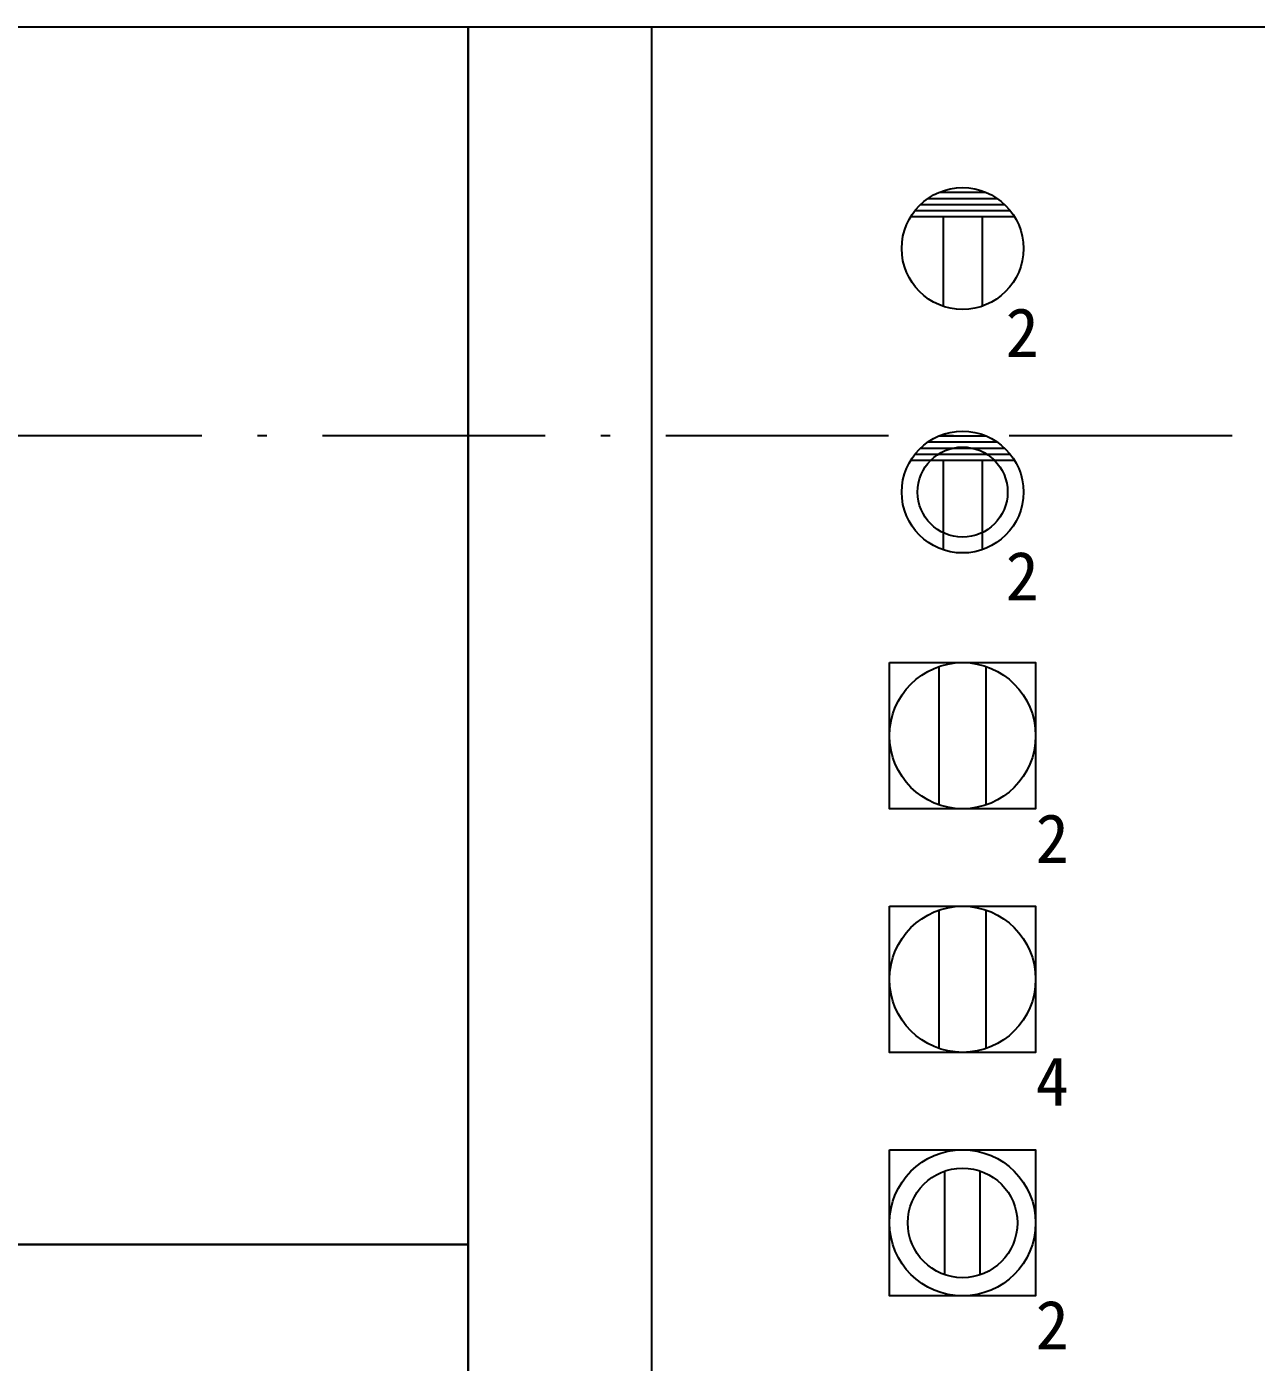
# Model space of a CAD drawing. Extents: x -120222 to -41942, y -19134 to 30932.
# Drawn here: x -64153 to -61629, y 21833 to 24574 of the extents above; entities that cross this region are included whole.
import ezdxf
from ezdxf.enums import TextEntityAlignment as Align

# ---------------------------------------------------------------- set-up
doc = ezdxf.new("R2010")
doc.units = 0
doc.header["$LTSCALE"] = 150
doc.header["$MEASUREMENT"] = 0
doc.header["$PDMODE"] = 1
doc.header["$PDSIZE"] = -2
doc.linetypes.add('ISO-10______', pattern=[4.699, 3.048, -0.762, 0.127, -0.762])
doc.layers.get('0').update_dxf_attribs({"linetype": 'CONTINUOUS'})
doc.layers.add('__', color=7, linetype='CONTINUOUS')
doc.layers.add('____B', color=7, linetype='CONTINUOUS')
doc.styles.add('_______', font='ＭＳ ゴシック')

# ---------------------------------------------------------------- blocks, each defined once
blk = doc.blocks.new('____-537')
at = {"color": 6, "linetype": 'Continuous'}
for p, q in [((-68714.7, 19685.8), (-68619.4, 19685.8)), ((-68753.2, 19660.8), (-68580.9, 19660.8)), ((-68737.8, 19673.3), (-68596.3, 19673.3)), ((-68773.5, 19635.8), (-68560.6, 19635.8)), ((-68764.7, 19648.3), (-68569.4, 19648.3)), ((-68707.2, 19635.8), (-68707.2, 19451.9)), ((-68626.9, 19635.8), (-68626.9, 19451.9))]:
    blk.add_line(p, q, dxfattribs=at)
blk.add_circle((-68667, 19570.3), 125, dxfattribs=at)
at = {"color": 6, "style": '_______'}
blk.add_text('2', height=100.3, dxfattribs=at).set_placement((-68578.7, 19448.2), align=Align.TOP_LEFT)
blk = doc.blocks.new('____-538')
at = {"color": 6, "linetype": 'Continuous'}
for p, q in [((-68715.2, 18428.2), (-68715.2, 18712.3)), ((-68618.9, 18428.2), (-68618.9, 18712.3))]:
    blk.add_line(p, q, dxfattribs=at)
blk.add_circle((-68667, 18570.3), 150, dxfattribs=at)
blk = doc.blocks.new('____-539')
at = {"color": 6, "linetype": 'Continuous', "flags": 128}
blk.add_lwpolyline([(-68817, 18720.3), (-68517, 18720.3), (-68517, 18420.3), (-68817, 18420.3)], close=True, dxfattribs=at)
at = {"color": 6}
blk.add_blockref('____-538', (0, 0), dxfattribs=at)
at = {"color": 6, "style": '_______'}
blk.add_text('2', height=100.3, dxfattribs=at).set_placement((-68517, 18279.2), align=Align.BOTTOM_LEFT)
blk = doc.blocks.new('____-540')
at = {"color": 6, "linetype": 'Continuous'}
for p, q in [((-68703.2, 17463.8), (-68703.2, 17676.8)), ((-68630.9, 17463.8), (-68630.9, 17676.8))]:
    blk.add_line(p, q, dxfattribs=at)
for radius in [150, 112.5]:
    blk.add_circle((-68667, 17570.3), radius, dxfattribs=at)
blk = doc.blocks.new('____-541')
at = {"color": 6, "linetype": 'Continuous', "flags": 128}
blk.add_lwpolyline([(-68817, 17720.3), (-68517, 17720.3), (-68517, 17420.3), (-68817, 17420.3)], close=True, dxfattribs=at)
at = {"color": 6}
blk.add_blockref('____-540', (0, 0), dxfattribs=at)
at = {"color": 6, "style": '_______'}
blk.add_text('2', height=100.3, dxfattribs=at).set_placement((-68517, 17280.6), align=Align.BOTTOM_LEFT)
blk = doc.blocks.new('____-542')
at = {"color": 6, "linetype": 'Continuous'}
for p, q in [((-68715.2, 17928.2), (-68715.2, 18212.3)), ((-68618.9, 17928.2), (-68618.9, 18212.3))]:
    blk.add_line(p, q, dxfattribs=at)
blk.add_circle((-68667, 18070.3), 150, dxfattribs=at)
blk = doc.blocks.new('____-543')
at = {"color": 6, "linetype": 'Continuous', "flags": 128}
blk.add_lwpolyline([(-68817, 18220.3), (-68517, 18220.3), (-68517, 17920.3), (-68817, 17920.3)], close=True, dxfattribs=at)
at = {"color": 6}
blk.add_blockref('____-542', (0, 0), dxfattribs=at)
at = {"color": 6, "style": '_______'}
blk.add_text('4', height=100.3, dxfattribs=at).set_placement((-68517, 17780.6), align=Align.BOTTOM_LEFT)
blk = doc.blocks.new('____-550')
at = {"color": 6, "linetype": 'Continuous'}
for p, q in [((-68737.8, 19173.3), (-68596.3, 19173.3)), ((-68714.7, 19185.8), (-68619.4, 19185.8)), ((-68773.5, 19135.8), (-68560.6, 19135.8)), ((-68764.7, 19148.3), (-68569.4, 19148.3)), ((-68753.2, 19160.8), (-68580.9, 19160.8)), ((-68707.2, 19135.8), (-68707.2, 18951.9)), ((-68626.9, 19135.8), (-68626.9, 18951.9))]:
    blk.add_line(p, q, dxfattribs=at)
for radius in [125, 92.4]:
    blk.add_circle((-68667, 19070.3), radius, dxfattribs=at)
at = {"color": 6, "style": '_______'}
blk.add_text('2', height=100.3, dxfattribs=at).set_placement((-68578.7, 18948.2), align=Align.TOP_LEFT)

msp = doc.modelspace()

# ---------------------------------------------------------------- linework, layer by layer
at = {"layer": '__', "color": 0, "linetype": 'Continuous', "flags": 128}
for points in [[(-67845.53396, 24574.27896), (-63246.83048, 24574.27896), (-63246.83048, 11774.27896), (-67845.53396, 11774.27896)], [(-67845.53396, 24574.27896), (-63246.83048, 24574.27896), (-63246.83048, 22074.27896), (-67845.53396, 22074.27896)], [(-63246.83048, 24574.27896), (-58648.127, 24574.27896), (-58648.127, 11774.27896), (-63246.83048, 11774.27896)], [(-63246.83048, 24574.27896), (-62870.8045, 24574.27896), (-62870.8045, 11774.27896), (-63246.83048, 11774.27896)], [(-67845.53396, 22074.27896), (-63246.83048, 22074.27896), (-63246.83048, 17724.27896), (-67845.53396, 17724.27896)]]:
    msp.add_lwpolyline(points, close=True, dxfattribs=at)
at = {"layer": '__', "color": 2, "linetype": 'Continuous'}
for p in [(-62231.93787, 24118.98553), (-62231.93787, 23118.98553), (-62231.93787, 22618.98553), (-62231.93787, 22118.98553)]:
    msp.add_point(p, dxfattribs=at)
at = {"layer": '____B', "color": 6, "linetype": 'ISO-10______'}
msp.add_line((-41943.00752, 23734.71684), (-107847.23944, 23734.71684), dxfattribs=at)

# ---------------------------------------------------------------- block references
at = {"layer": '__', "color": 0}
for name in ['____-537', '____-550', '____-539', '____-543', '____-541']:
    msp.add_blockref(name, (6435.10495, 4548.69799), dxfattribs=at)

doc.saveas('drawing.dxf')
